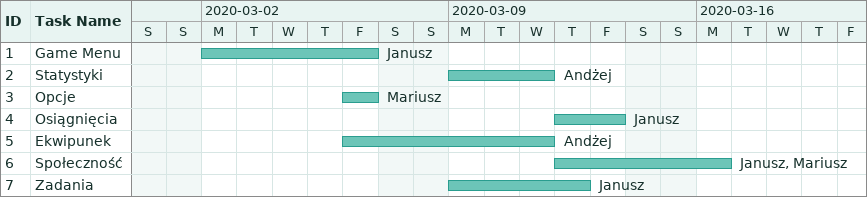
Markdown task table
| ID | Task | Start | Finish | Resources |
|---|---|---|---|---|
| 1 | Game Menu | 2020-03-02 | 2020-03-06 | Janusz |
| 2 | Statystyki | 2020-03-09 | 2020-03-11 | Andżej |
| 3 | Opcje | 2020-03-06 | 2020-03-06 | Mariusz |
| 4 | Osiągnięcia | 2020-03-12 | 2020-03-13 | Janusz |
| 5 | Ekwipunek | 2020-03-06 | 2020-03-11 | Andżej |
| 6 | Społeczność | 2020-03-12 | 2020-03-16 | Janusz, Mariusz |
| 7 | Zadania | 2020-03-09 | 2020-03-12 | Janusz |
